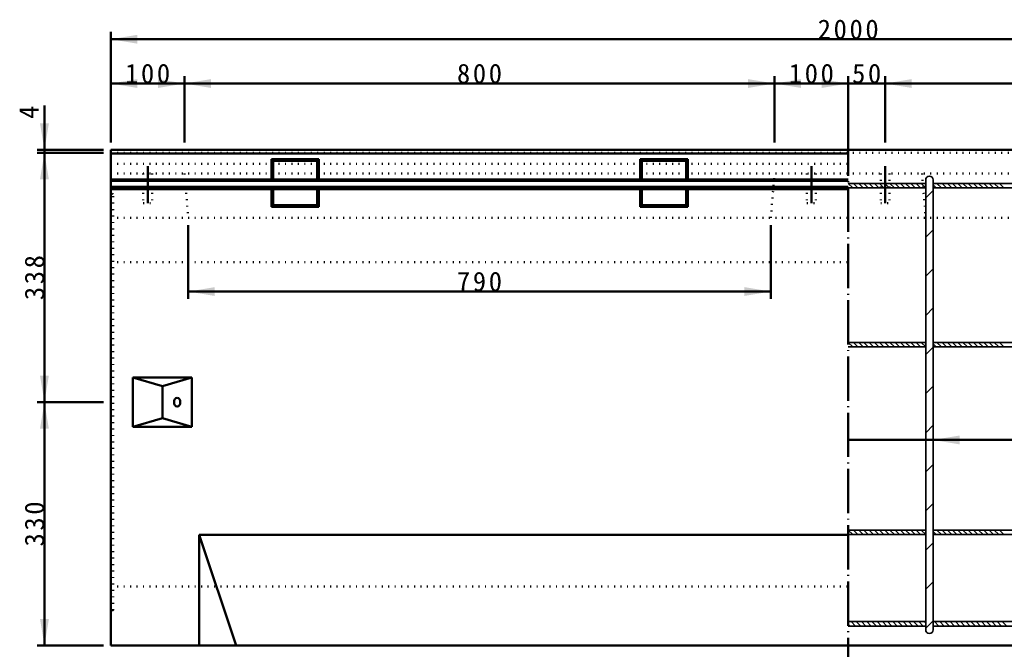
# Model space of a CAD drawing. Units: millimetres, scale not verified. Extents: x -2102 to 2102, y -1485 to 1485.
# Drawn here: x -292 to 1043, y -581 to 273 of the extents above; entities that cross this region are included whole.
import ezdxf
from ezdxf.enums import TextEntityAlignment as Align

# ---------------------------------------------------------------- set-up
doc = ezdxf.new("R2010")
doc.units = ezdxf.units.MM
doc.header["$LTSCALE"] = 5
doc.linetypes.add('DOTTED', pattern=[1.75, 0.25, -1.5])
doc.linetypes.add('LONG_DASHED_DOTTED', pattern=[15.25, 12, -1.5, 0.25, -1.5])
doc.layers.add('0-0_V-nasSTD', color=7, linetype='Continuous', lineweight=35)
doc.layers.add('0-1_0', color=7, linetype='Continuous', lineweight=50)
doc.styles.add('ＭＳ ゴシック', font='')
doc.styles.get('ＭＳ ゴシック').set_extended_font_data('MS Gothic')

msp = doc.modelspace()

# ---------------------------------------------------------------- linework, layer by layer
at = {"layer": '0-0_V-nasSTD', "linetype": 'DOTTED', "lineweight": 50}
for p, q in [((-124.15, 64.38), (-124.15, 24.38)), ((-112.15, 64.38), (-112.15, 24.38)), ((-68.15, 64.38), (-63.15, 4.38)), ((726.85, 4.38), (731.85, 64.38)), ((775.85, 64.38), (775.85, 24.38)), ((787.85, 64.38), (787.85, 24.38)), ((875.85, 64.38), (875.85, 24.38)), ((887.85, 64.38), (887.85, 24.38)), ((931.85, 64.38), (936.85, 4.38)), ((-124.15, 24.38), (-112.15, 24.38)), ((775.85, 24.38), (787.85, 24.38)), ((875.85, 24.38), (887.85, 24.38))]:
    msp.add_line(p, q, dxfattribs=at)
at = {"layer": '0-0_V-nasSTD'}
for p, q in [((936.85, -554.12), (936.85, 55.88)), ((946.85, 55.88), (946.85, -554.12)), ((831.85, 50.88), (936.85, 50.88)), ((831.85, 50.864), (837.834, 44.88)), ((831.85, 44.88), (936.85, 44.88)), ((838.905, 50.88), (844.905, 44.88)), ((845.976, 50.88), (851.976, 44.88)), ((853.047, 50.88), (859.047, 44.88)), ((860.118, 50.88), (866.118, 44.88)), ((867.189, 50.88), (873.189, 44.88)), ((874.26, 50.88), (880.26, 44.88)), ((881.331, 50.88), (887.331, 44.88)), ((888.402, 50.88), (894.402, 44.88)), ((895.473, 50.88), (901.473, 44.88)), ((902.545, 50.88), (908.545, 44.88)), ((909.616, 50.88), (915.616, 44.88)), ((916.687, 50.88), (922.687, 44.88)), ((923.758, 50.88), (929.758, 44.88)), ((930.829, 50.88), (936.829, 44.88)), ((936.85, 31.228), (946.85, 41.228)), ((946.85, 50.88), (1216.85, 50.88)), ((946.85, 49.001), (950.971, 44.88)), ((946.85, 44.88), (1216.85, 44.88)), ((952.042, 50.88), (958.042, 44.88)), ((959.113, 50.88), (965.113, 44.88)), ((966.184, 50.88), (972.184, 44.88)), ((973.255, 50.88), (979.255, 44.88)), ((980.326, 50.88), (986.326, 44.88)), ((987.397, 50.88), (993.397, 44.88)), ((994.468, 50.88), (1000.468, 44.88)), ((1001.539, 50.88), (1007.539, 44.88)), ((1008.611, 50.88), (1014.611, 44.88)), ((1015.682, 50.88), (1021.682, 44.88)), ((1022.753, 50.88), (1028.753, 44.88)), ((1029.824, 50.88), (1035.824, 44.88)), ((1036.895, 50.88), (1042.895, 44.88)), ((936.85, -21.805), (946.85, -11.805)), ((936.85, -74.838), (946.85, -64.838)), ((936.85, -127.871), (946.85, -117.871)), ((831.85, -164.62), (936.85, -164.62)), ((831.85, -164.636), (837.834, -170.62)), ((831.85, -170.62), (936.85, -170.62)), ((838.905, -164.62), (844.905, -170.62)), ((845.976, -164.62), (851.976, -170.62)), ((853.047, -164.62), (859.047, -170.62)), ((860.118, -164.62), (866.118, -170.62)), ((867.189, -164.62), (873.189, -170.62)), ((874.26, -164.62), (880.26, -170.62)), ((881.331, -164.62), (887.331, -170.62)), ((888.402, -164.62), (894.402, -170.62)), ((895.473, -164.62), (901.473, -170.62)), ((902.545, -164.62), (908.545, -170.62)), ((909.616, -164.62), (915.616, -170.62)), ((916.687, -164.62), (922.687, -170.62)), ((923.758, -164.62), (929.758, -170.62)), ((930.829, -164.62), (936.829, -170.62)), ((936.85, -180.904), (946.85, -170.904)), ((946.85, -164.62), (1216.85, -164.62)), ((946.85, -166.499), (950.971, -170.62)), ((946.85, -170.62), (1216.85, -170.62)), ((952.042, -164.62), (958.042, -170.62)), ((959.113, -164.62), (965.113, -170.62)), ((966.184, -164.62), (972.184, -170.62)), ((973.255, -164.62), (979.255, -170.62)), ((980.326, -164.62), (986.326, -170.62)), ((987.397, -164.62), (993.397, -170.62)), ((994.468, -164.62), (1000.468, -170.62)), ((1001.539, -164.62), (1007.539, -170.62)), ((1008.611, -164.62), (1014.611, -170.62)), ((1015.682, -164.62), (1021.682, -170.62)), ((1022.753, -164.62), (1028.753, -170.62)), ((1029.824, -164.62), (1035.824, -170.62)), ((1036.895, -164.62), (1042.895, -170.62)), ((936.85, -233.937), (946.85, -223.937)), ((936.85, -286.97), (946.85, -276.97)), ((936.85, -340.003), (946.85, -330.003)), ((936.85, -393.036), (946.85, -383.036)), ((831.85, -419.12), (936.85, -419.12)), ((831.85, -419.136), (837.834, -425.12)), ((831.85, -425.12), (936.85, -425.12)), ((838.905, -419.12), (844.905, -425.12)), ((845.976, -419.12), (851.976, -425.12)), ((853.047, -419.12), (859.047, -425.12)), ((860.118, -419.12), (866.118, -425.12)), ((867.189, -419.12), (873.189, -425.12)), ((874.26, -419.12), (880.26, -425.12)), ((881.331, -419.12), (887.331, -425.12)), ((888.402, -419.12), (894.402, -425.12)), ((895.473, -419.12), (901.473, -425.12)), ((902.545, -419.12), (908.545, -425.12)), ((909.616, -419.12), (915.616, -425.12)), ((916.687, -419.12), (922.687, -425.12)), ((923.758, -419.12), (929.758, -425.12)), ((930.829, -419.12), (936.829, -425.12)), ((946.85, -419.12), (1216.85, -419.12)), ((946.85, -420.999), (950.971, -425.12)), ((946.85, -425.12), (1216.85, -425.12)), ((952.042, -419.12), (958.042, -425.12)), ((959.113, -419.12), (965.113, -425.12)), ((966.184, -419.12), (972.184, -425.12)), ((973.255, -419.12), (979.255, -425.12)), ((980.326, -419.12), (986.326, -425.12)), ((987.397, -419.12), (993.397, -425.12)), ((994.468, -419.12), (1000.468, -425.12)), ((1001.539, -419.12), (1007.539, -425.12)), ((1008.611, -419.12), (1014.611, -425.12)), ((1015.682, -419.12), (1021.682, -425.12)), ((1022.753, -419.12), (1028.753, -425.12)), ((1029.824, -419.12), (1035.824, -425.12)), ((1036.895, -419.12), (1042.895, -425.12)), ((936.85, -446.069), (946.85, -436.069)), ((936.85, -499.102), (946.85, -489.102)), ((831.85, -543.12), (936.85, -543.12)), ((831.85, -546.415), (834.555, -549.12)), ((835.626, -543.12), (841.626, -549.12)), ((842.697, -543.12), (848.697, -549.12)), ((849.768, -543.12), (855.768, -549.12)), ((856.839, -543.12), (862.839, -549.12)), ((863.91, -543.12), (869.91, -549.12)), ((870.981, -543.12), (876.981, -549.12)), ((878.052, -543.12), (884.052, -549.12)), ((885.123, -543.12), (891.123, -549.12)), ((892.194, -543.12), (898.194, -549.12)), ((899.265, -543.12), (905.265, -549.12)), ((906.336, -543.12), (912.336, -549.12)), ((913.407, -543.12), (919.407, -549.12)), ((920.478, -543.12), (926.478, -549.12)), ((927.55, -543.12), (933.55, -549.12)), ((934.621, -543.12), (936.85, -545.349)), ((936.85, -552.135), (946.85, -542.135)), ((946.85, -543.12), (1216.85, -543.12)), ((948.763, -543.12), (954.763, -549.12)), ((955.834, -543.12), (961.834, -549.12)), ((962.905, -543.12), (968.905, -549.12)), ((969.976, -543.12), (975.976, -549.12)), ((977.047, -543.12), (983.047, -549.12)), ((984.118, -543.12), (990.118, -549.12)), ((991.189, -543.12), (997.189, -549.12)), ((998.26, -543.12), (1004.26, -549.12)), ((1005.331, -543.12), (1011.331, -549.12)), ((1012.402, -543.12), (1018.402, -549.12)), ((1019.473, -543.12), (1025.473, -549.12)), ((1026.545, -543.12), (1032.545, -549.12)), ((1033.616, -543.12), (1039.616, -549.12)), ((1040.687, -543.12), (1046.687, -549.12)), ((831.85, -549.12), (936.85, -549.12)), ((946.85, -548.278), (947.692, -549.12)), ((946.85, -549.12), (1216.85, -549.12))]:
    msp.add_line(p, q, dxfattribs=at)
at = {"layer": '0-0_V-nasSTD', "lineweight": 50}
msp.add_line((1929.85, -296.805), (831.85, -296.805), dxfattribs=at)
at = {"layer": '0-0_V-nasSTD'}
for centre, start, end in [((941.85, 55.88), 0, 180), ((941.85, -554.12), 180, 0)]:
    msp.add_arc(centre, 5, start, end, dxfattribs=at)
for points in [[(-168.15, 246.38), (-132.15, 240.38), (-132.15, 252.38)], [(-168.15, 186.38), (-132.15, 180.38), (-132.15, 192.38)], [(-104.15, 180.38), (-104.15, 192.38), (-68.15, 186.38)], [(-68.15, 186.38), (-32.15, 180.38), (-32.15, 192.38)], [(695.85, 180.38), (695.85, 192.38), (731.85, 186.38)], [(731.85, 186.38), (767.85, 180.38), (767.85, 192.38)], [(795.85, 180.38), (795.85, 192.38), (831.85, 186.38)], [(881.85, 186.38), (917.85, 180.38), (917.85, 192.38)], [(-264.15, 132.38), (-258.15, 96.38), (-252.15, 132.38)], [(-264.15, 56.38), (-258.15, 92.38), (-252.15, 56.38)], [(-63.15, -95.62), (-27.15, -101.62), (-27.15, -89.62)], [(690.85, -101.62), (690.85, -89.62), (726.85, -95.62)], [(-264.15, -209.62), (-258.15, -245.62), (-252.15, -209.62)], [(-264.15, -281.62), (-258.15, -245.62), (-252.15, -281.62)], [(946.85, -296.805), (982.85, -302.805), (982.85, -290.805)], [(-264.15, -539.62), (-258.15, -575.62), (-252.15, -539.62)]]:
    msp.add_solid(points, dxfattribs=at)
at = {"layer": '0-1_0'}
for p, q in [((-168.15, 106.38), (-168.15, 256.38)), ((-168.15, 246.38), (1831.85, 246.38)), ((-68.15, 106.38), (-68.15, 196.38)), ((731.85, 106.38), (731.85, 196.38)), ((831.85, 106.38), (831.85, 196.38)), ((881.85, 106.38), (881.85, 196.38)), ((-168.15, 186.38), (-68.15, 186.38)), ((-68.15, 186.38), (731.85, 186.38)), ((731.85, 186.38), (831.85, 186.38)), ((831.85, 186.38), (881.85, 186.38)), ((881.85, 186.38), (1781.85, 186.38)), ((-258.15, 156.38), (-258.15, 96.38)), ((-178.15, 96.38), (-268.15, 96.38)), ((-258.15, 92.38), (-258.15, 96.38)), ((-168.15, 96.38), (-168.15, -575.62)), ((-168.15, 96.38), (1831.85, 96.38)), ((-178.15, 92.38), (-268.15, 92.38)), ((-168.15, 91.38), (831.85, 91.38)), ((49.55, 83.68), (114.15, 83.68)), ((49.55, 83.68), (51.85, 81.38)), ((49.55, 83.68), (49.55, 56.395)), ((51.85, 81.38), (111.85, 81.38)), ((51.85, 81.38), (51.85, 56.395)), ((111.85, 81.38), (114.15, 83.68)), ((111.85, 81.38), (111.85, 56.395)), ((114.15, 83.68), (114.15, 56.395)), ((549.55, 83.68), (614.15, 83.68)), ((549.55, 83.68), (551.85, 81.38)), ((549.55, 83.68), (549.55, 56.395)), ((551.85, 81.38), (611.85, 81.38)), ((551.85, 81.38), (551.85, 56.395)), ((611.85, 81.38), (614.15, 83.68)), ((611.85, 81.38), (611.85, 56.395)), ((614.15, 83.68), (614.15, 56.395)), ((-168.15, 56.395), (831.85, 56.395)), ((-168.15, 54.38), (831.85, 54.38)), ((-168.15, 46.38), (831.85, 46.38)), ((-168.15, 43.022), (831.85, 43.022)), ((49.55, 43.022), (49.55, 19.08)), ((51.85, 43.022), (51.85, 21.38)), ((111.85, 43.022), (111.85, 21.38)), ((114.15, 43.022), (114.15, 19.08)), ((549.55, 43.022), (549.55, 19.08)), ((551.85, 43.022), (551.85, 21.38)), ((611.85, 43.022), (611.85, 21.38)), ((614.15, 43.022), (614.15, 19.08)), ((49.55, 19.08), (51.85, 21.38)), ((49.55, 19.08), (114.15, 19.08)), ((51.85, 21.38), (111.85, 21.38)), ((111.85, 21.38), (114.15, 19.08)), ((549.55, 19.08), (551.85, 21.38)), ((549.55, 19.08), (614.15, 19.08)), ((551.85, 21.38), (611.85, 21.38)), ((611.85, 21.38), (614.15, 19.08)), ((-63.15, -5.62), (-63.15, -105.62)), ((726.85, -5.62), (726.85, -105.62)), ((-63.15, -95.62), (726.85, -95.62)), ((-138.15, -212.12), (-138.15, -279.12)), ((-138.15, -212.12), (-58.15, -212.12)), ((-58.15, -212.12), (-58.15, -279.12)), ((-98.15, -224.12), (-98.15, -267.12)), ((-178.15, -245.62), (-268.15, -245.62)), ((-138.15, -279.12), (-58.15, -279.12)), ((-48.15, -425.62), (-48.15, -575.62)), ((-48.15, -425.62), (1.85, -575.62)), ((-48.15, -425.62), (831.85, -425.62)), ((-178.15, -575.62), (-268.15, -575.62)), ((-168.15, -575.62), (1831.85, -575.62))]:
    msp.add_line(p, q, dxfattribs=at)
at = {"layer": '0-1_0', "linetype": 'LONG_DASHED_DOTTED'}
for p, q in [((831.85, 121.38), (831.85, -600.62)), ((-118.15, 74.38), (-118.15, 24.38)), ((781.85, 74.38), (781.85, 24.38)), ((881.85, 74.38), (881.85, 24.38))]:
    msp.add_line(p, q, dxfattribs=at)
at = {"layer": '0-1_0', "linetype": 'DOTTED'}
for p, q in [((-168.15, 92.38), (1831.85, 92.38)), ((-168.15, 77.38), (831.85, 77.38)), ((-168.15, 64.38), (1831.85, 64.38)), ((-165.15, 36.38), (-168.15, 38.38)), ((-165.15, -527.62), (-165.15, 36.38)), ((-168.15, 14.38), (-165.15, 16.38)), ((-168.15, 4.38), (1831.85, 4.38)), ((-168.15, -55.62), (831.85, -55.62)), ((-168.15, -495.62), (831.85, -495.62)), ((-168.15, -505.62), (-165.15, -507.62)), ((-165.15, -527.62), (-168.15, -529.62))]:
    msp.add_line(p, q, dxfattribs=at)
at = {"layer": '0-1_0'}
for points in [[(-258.15, -575.62), (-258.15, -245.62), (-258.15, 92.38)], [(-138.15, -212.12), (-98.15, -224.12), (-58.15, -212.12)], [(-138.15, -279.12), (-98.15, -267.12), (-58.15, -279.12)]]:
    msp.add_lwpolyline(points, dxfattribs=at)
msp.add_ellipse((-78.15, -245.62), major_axis=(0, 6), ratio=0.707107, dxfattribs=at)

# ---------------------------------------------------------------- texts
at = {"layer": '0-0_V-nasSTD', "style": 'ＭＳ ゴシック'}
msp.add_text('4', height=26.39, rotation=90, dxfattribs=at).set_placement((-258.15, 138.38), align=Align.BOTTOM_LEFT)
at = {"layer": '0-0_V-nasSTD', "char_height": 26.39, "attachment_point": 7, "style": 'ＭＳ ゴシック'}
for s, insert in [('\\T1.2;2000', (790.45, 246.38)), ('\\T1.2;100', (-148.75, 186.38)), ('\\T1.2;800', (301.25, 186.38)), ('\\T1.2;100', (751.25, 186.38)), ('\\T1.2;50', (837.05, 186.38)), ('\\T1.2;790', (301.25, -95.62))]:
    msp.add_mtext(s, dxfattribs=dict(at, insert=insert))
at = {"layer": '0-0_V-nasSTD', "char_height": 26.39, "attachment_point": 7, "rotation": 90, "style": 'ＭＳ ゴシック'}
for s, insert in [('\\T1.2;338', (-258.15, -107.22)), ('\\T1.2;330', (-258.15, -441.22))]:
    msp.add_mtext(s, dxfattribs=dict(at, insert=insert))

doc.saveas('drawing.dxf')
